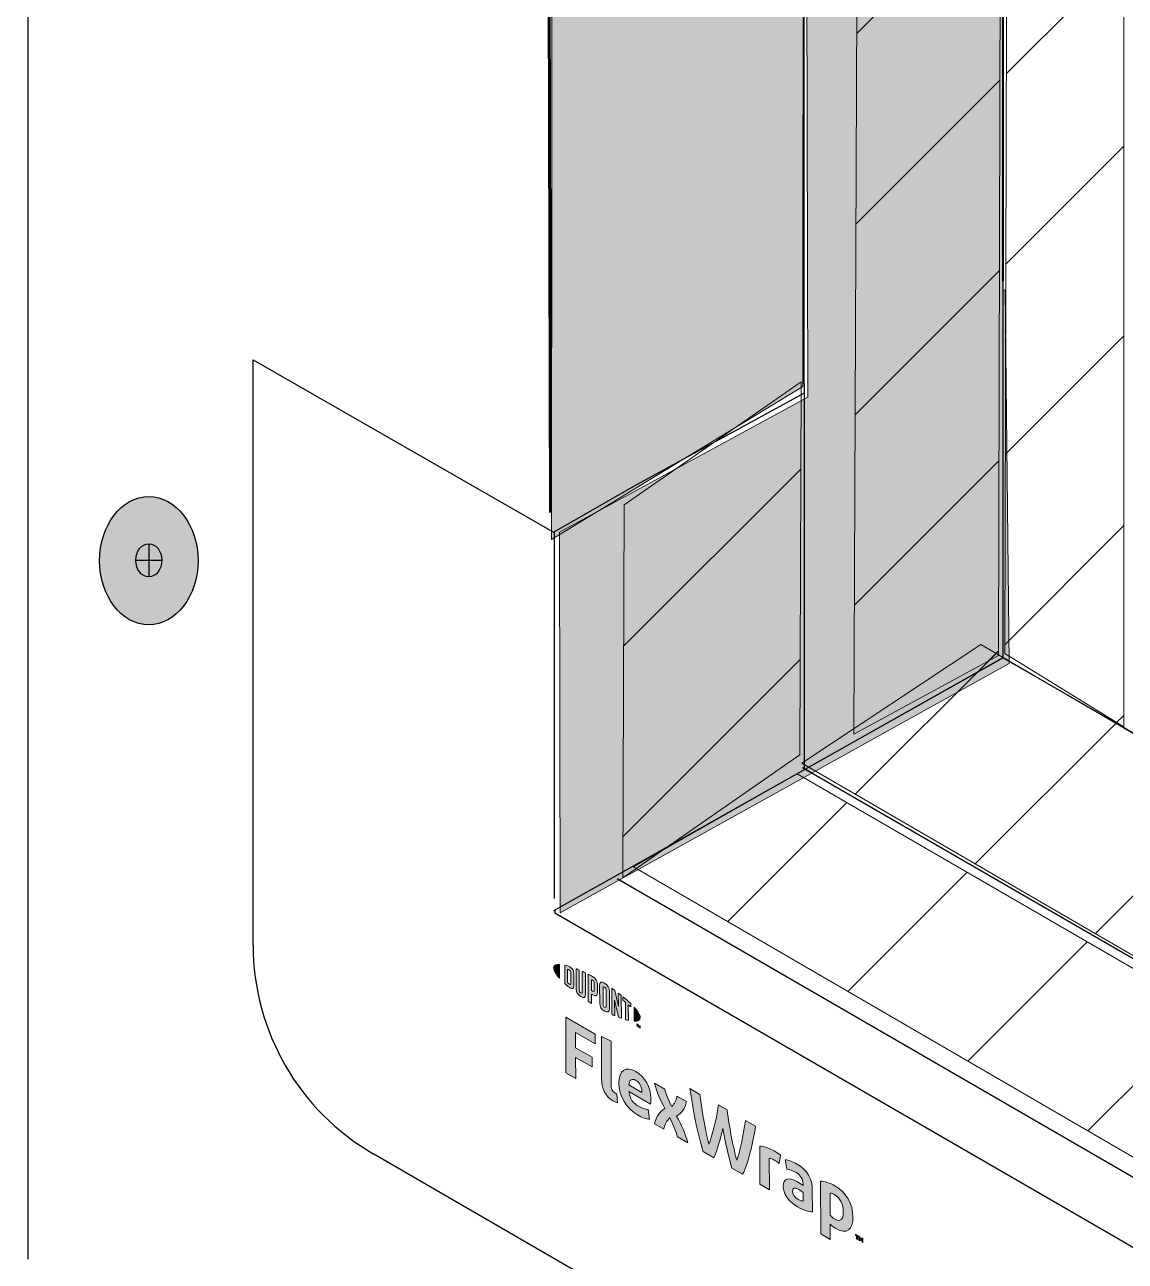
# Model space of a CAD drawing. Extents: x -1392 to 5791, y -3809 to 1722.
# Drawn here: x 344.5 to 426.5, y -2852.8 to -2760.7 of the extents above; entities that cross this region are included whole.
import ezdxf

# ---------------------------------------------------------------- set-up
doc = ezdxf.new("R2010")
doc.units = 0
doc.header["$MEASUREMENT"] = 0
for name, color, linetype, lineweight in [('G-ANNO-TTLB', 7, 'Continuous', 0), ('Layer 12', 7, 'Continuous', 0), ('TYVEK', 7, 'Continuous', 0), ('WALL SCRATCH', 7, 'Continuous', 0)]:
    doc.layers.add(name, color=color, linetype=linetype, lineweight=lineweight)
pattern_1 = [(45, (0, 0), (-7.071067, 7.07107), [])]

# ---------------------------------------------------------------- blocks, each defined once
blk = doc.blocks.new('Block_191')
at = {"layer": 'WALL SCRATCH', "true_color": 0x003b71, "transparency": 33554687}
h = blk.add_hatch(color=156, dxfattribs=at)
h.dxf.hatch_style = 2
edge = h.paths.add_edge_path()
edge.add_ellipse((353.756, -2800.607), major_axis=(0, 4.781), ratio=0.766948, start_angle=0, end_angle=360)
at = {"layer": 'WALL SCRATCH', "color": 18, "lineweight": 25, "true_color": 0x080808}
for p, q in [((353.756, -2799.344), (353.756, -2801.811)), ((352.783, -2800.578), (354.729, -2800.578))]:
    blk.add_line(p, q, dxfattribs=at)
at = {"layer": 'WALL SCRATCH', "color": 8, "lineweight": 25, "true_color": 0x808080}
blk.add_lwpolyline([(353.244, -2805.719)], dxfattribs=at)
at = {"layer": 'WALL SCRATCH', "color": 18, "lineweight": 25, "true_color": 0x000000}
blk.add_ellipse((353.756, -2800.607), major_axis=(0, 4.781), ratio=0.766948, dxfattribs=at)
at = {"layer": 'WALL SCRATCH', "color": 18, "lineweight": 25, "true_color": 0x080808}
blk.add_ellipse((353.756, -2800.578), major_axis=(0, 1.234), ratio=0.788846, dxfattribs=at)
blk = doc.blocks.new('Block_188')
at = {"layer": 'WALL SCRATCH'}
blk.add_blockref('Block_191', (0, 0), dxfattribs=at)
blk = doc.blocks.new('Block_187')
at = {"layer": 'WALL SCRATCH'}
blk.add_blockref('Block_188', (0, 0), dxfattribs=at)
blk = doc.blocks.new('Block_395')
at = {"layer": 'TYVEK', "true_color": 0x003b71, "transparency": 33554687}
h = blk.add_hatch(color=156, dxfattribs=at)
h.dxf.hatch_style = 2
edge = h.paths.add_edge_path()
edge.add_spline(control_points=[(384.836, -2838.776), (384.836, -2838.776), (384.826, -2834.635), (384.826, -2834.635), (384.826, -2834.635), (387.011, -2835.89), (387.011, -2835.89), (387.011, -2835.89), (387.013, -2836.611), (387.013, -2836.611), (387.013, -2836.611), (385.561, -2835.778), (385.561, -2835.778), (385.561, -2835.778), (385.564, -2836.902), (385.564, -2836.902), (385.564, -2836.902), (386.785, -2837.603), (386.785, -2837.603), (386.785, -2837.603), (386.786, -2838.325), (386.786, -2838.325), (386.786, -2838.325), (385.565, -2837.624), (385.565, -2837.624), (385.565, -2837.624), (385.569, -2839.197), (385.569, -2839.197), (385.569, -2839.197), (384.836, -2838.776), (384.836, -2838.776)], knot_values=[0, 0, 0, 0, 1, 1, 1, 2, 2, 2, 3, 3, 3, 4, 4, 4, 5, 5, 5, 6, 6, 6, 7, 7, 7, 8, 8, 8, 9, 9, 9, 10, 10, 10, 10], degree=3, periodic=0)
h = blk.add_hatch(color=156, dxfattribs=at)
h.dxf.hatch_style = 2
edge = h.paths.add_edge_path()
edge.add_spline(control_points=[(388.209, -2839.62), (388.209, -2839.939), (388.282, -2840.152), (388.487, -2840.27), (388.538, -2840.299), (388.589, -2840.323), (388.636, -2840.337), (388.636, -2840.337), (388.688, -2841.011), (388.688, -2841.011), (388.591, -2840.979), (388.432, -2840.912), (388.329, -2840.853), (387.739, -2840.514), (387.502, -2839.935), (387.501, -2839.225), (387.501, -2839.225), (387.493, -2836.066), (387.493, -2836.066), (387.493, -2836.066), (388.201, -2836.425), (388.201, -2836.425), (388.201, -2836.425), (388.209, -2839.62), (388.209, -2839.62)], knot_values=[0, 0, 0, 0, 1, 1, 1, 2, 2, 2, 3, 3, 3, 4, 4, 4, 5, 5, 5, 6, 6, 6, 7, 7, 7, 8, 8, 8, 8], degree=3, periodic=0)
h = blk.add_hatch(color=156, dxfattribs=at)
h.dxf.hatch_style = 2
edge = h.paths.add_edge_path()
edge.add_spline(control_points=[(389.52, -2839.67), (389.52, -2839.67), (390.495, -2840.229), (390.495, -2840.229), (390.495, -2840.229), (390.495, -2840.158), (390.495, -2840.158), (390.494, -2839.827), (390.339, -2839.496), (390.057, -2839.334), (389.76, -2839.163), (389.565, -2839.294), (389.52, -2839.67)], knot_values=[0, 0, 0, 0, 1, 1, 1, 2, 2, 2, 3, 3, 3, 4, 4, 4, 4], degree=3, periodic=0)
edge = h.paths.add_edge_path()
edge.add_spline(control_points=[(391.079, -2842.23), (390.853, -2842.219), (390.52, -2842.11), (390.181, -2841.916), (389.355, -2841.442), (388.79, -2840.514), (388.787, -2839.532), (388.785, -2838.592), (389.302, -2838.25), (390.056, -2838.683), (390.728, -2839.069), (391.17, -2839.873), (391.172, -2840.665), (391.173, -2840.843), (391.163, -2840.991), (391.153, -2841.103), (391.153, -2841.103), (389.532, -2840.172), (389.532, -2840.172), (389.6, -2840.684), (389.841, -2841.035), (390.252, -2841.271), (390.503, -2841.415), (390.744, -2841.489), (390.964, -2841.509), (390.964, -2841.509), (391.079, -2842.23), (391.079, -2842.23)], knot_values=[0, 0, 0, 0, 1, 1, 1, 2, 2, 2, 3, 3, 3, 4, 4, 4, 5, 5, 5, 6, 6, 6, 7, 7, 7, 8, 8, 8, 9, 9, 9, 9], degree=3, periodic=0)
h = blk.add_hatch(color=156, dxfattribs=at)
h.dxf.hatch_style = 2
edge = h.paths.add_edge_path()
edge.add_spline(control_points=[(392.219, -2841.432), (391.874, -2840.797), (391.601, -2840.232), (391.441, -2839.549), (391.441, -2839.549), (392.205, -2839.988), (392.205, -2839.988), (392.273, -2840.293), (392.499, -2840.825), (392.726, -2841.291), (392.915, -2841.075), (393.078, -2840.82), (393.113, -2840.51), (393.113, -2840.51), (393.832, -2840.922), (393.832, -2840.922), (393.7, -2841.461), (393.475, -2841.763), (393.091, -2841.997), (393.462, -2842.689), (393.714, -2843.247), (393.926, -2843.995), (393.926, -2843.995), (393.162, -2843.556), (393.162, -2843.556), (393.053, -2843.163), (392.796, -2842.572), (392.579, -2842.123), (392.385, -2842.336), (392.201, -2842.585), (392.131, -2842.964), (392.131, -2842.964), (391.443, -2842.569), (391.443, -2842.569), (391.57, -2842.028), (391.81, -2841.693), (392.219, -2841.432)], knot_values=[0, 0, 0, 0, 1, 1, 1, 2, 2, 2, 3, 3, 3, 4, 4, 4, 5, 5, 5, 6, 6, 6, 7, 7, 7, 8, 8, 8, 9, 9, 9, 10, 10, 10, 11, 11, 11, 12, 12, 12, 12], degree=3, periodic=0)
h = blk.add_hatch(color=156, dxfattribs=at)
h.dxf.hatch_style = 2
edge = h.paths.add_edge_path()
edge.add_spline(control_points=[(398.22, -2842.325), (398.22, -2842.325), (398.969, -2842.755), (398.969, -2842.755), (398.778, -2844.022), (398.443, -2845.454), (398.01, -2846.339), (398.01, -2846.339), (397.204, -2845.877), (397.204, -2845.877), (396.951, -2844.993), (396.723, -2843.994), (396.531, -2842.915), (396.339, -2843.773), (396.12, -2844.516), (395.866, -2845.108), (395.866, -2845.108), (395.06, -2844.646), (395.06, -2844.646), (394.647, -2843.274), (394.279, -2841.439), (394.085, -2839.951), (394.085, -2839.951), (394.829, -2840.378), (394.829, -2840.378), (394.991, -2841.718), (395.282, -2843.285), (395.494, -2844.098), (395.713, -2843.532), (396.053, -2842.369), (396.199, -2841.165), (396.199, -2841.165), (396.856, -2841.542), (396.856, -2841.542), (397.013, -2842.92), (397.35, -2844.472), (397.577, -2845.293), (397.781, -2844.719), (398.07, -2843.485), (398.22, -2842.325)], knot_values=[0, 0, 0, 0, 1, 1, 1, 2, 2, 2, 3, 3, 3, 4, 4, 4, 5, 5, 5, 6, 6, 6, 7, 7, 7, 8, 8, 8, 9, 9, 9, 10, 10, 10, 11, 11, 11, 12, 12, 12, 13, 13, 13, 13], degree=3, periodic=0)
h = blk.add_hatch(color=156, dxfattribs=at)
h.dxf.hatch_style = 2
edge = h.paths.add_edge_path()
edge.add_spline(control_points=[(400.362, -2844.6), (400.547, -2844.706), (400.721, -2844.83), (400.824, -2844.919), (400.824, -2844.919), (400.723, -2845.528), (400.723, -2845.528), (400.636, -2845.443), (400.528, -2845.369), (400.42, -2845.307), (400.231, -2845.198), (400.102, -2845.166), (399.995, -2845.163), (399.995, -2845.163), (400, -2847.482), (400, -2847.482), (400, -2847.482), (399.292, -2847.076), (399.292, -2847.076), (399.292, -2847.076), (399.286, -2844.242), (399.286, -2844.242), (399.562, -2844.241), (399.993, -2844.388), (400.362, -2844.6)], knot_values=[0, 0, 0, 0, 1, 1, 1, 2, 2, 2, 3, 3, 3, 4, 4, 4, 5, 5, 5, 6, 6, 6, 7, 7, 7, 8, 8, 8, 8], degree=3, periodic=0)
h = blk.add_hatch(color=156, dxfattribs=at)
h.dxf.hatch_style = 2
edge = h.paths.add_edge_path()
edge.add_spline(control_points=[(402.518, -2848.331), (402.518, -2848.331), (402.516, -2847.698), (402.516, -2847.698), (402.398, -2847.6), (402.275, -2847.512), (402.152, -2847.441), (401.916, -2847.306), (401.732, -2847.306), (401.732, -2847.584), (401.733, -2847.833), (401.887, -2848.051), (402.159, -2848.207), (402.313, -2848.296), (402.441, -2848.334), (402.518, -2848.331)], knot_values=[0, 0, 0, 0, 1, 1, 1, 2, 2, 2, 3, 3, 3, 4, 4, 4, 5, 5, 5, 5], degree=3, periodic=0)
edge = h.paths.add_edge_path()
edge.add_spline(control_points=[(402.089, -2848.752), (401.386, -2848.348), (401.031, -2847.749), (401.03, -2847.216), (401.028, -2846.631), (401.443, -2846.526), (402.058, -2846.874), (402.202, -2846.956), (402.387, -2847.086), (402.515, -2847.183), (402.515, -2847.183), (402.515, -2847.041), (402.515, -2847.041), (402.514, -2846.68), (402.334, -2846.406), (401.99, -2846.208), (401.764, -2846.079), (401.523, -2845.982), (401.313, -2845.962), (401.313, -2845.962), (401.184, -2845.249), (401.184, -2845.249), (401.404, -2845.269), (401.758, -2845.401), (402.071, -2845.581), (402.825, -2846.014), (403.2, -2846.69), (403.202, -2847.489), (403.202, -2847.489), (403.206, -2849.134), (403.206, -2849.134), (402.996, -2849.137), (402.602, -2849.046), (402.089, -2848.752)], knot_values=[0, 0, 0, 0, 1, 1, 1, 2, 2, 2, 3, 3, 3, 4, 4, 4, 5, 5, 5, 6, 6, 6, 7, 7, 7, 8, 8, 8, 9, 9, 9, 10, 10, 10, 11, 11, 11, 11], degree=3, periodic=0)
h = blk.add_hatch(color=156, dxfattribs=at)
h.dxf.hatch_style = 2
edge = h.paths.add_edge_path()
edge.add_spline(control_points=[(404.852, -2849.665), (405.304, -2849.924), (405.513, -2849.725), (405.512, -2849.116), (405.51, -2848.584), (405.315, -2848.117), (404.848, -2847.849), (404.719, -2847.775), (404.627, -2847.752), (404.52, -2847.737), (404.52, -2847.737), (404.524, -2849.394), (404.524, -2849.394), (404.621, -2849.497), (404.703, -2849.579), (404.852, -2849.665)], knot_values=[0, 0, 0, 0, 1, 1, 1, 2, 2, 2, 3, 3, 3, 4, 4, 4, 5, 5, 5, 5], degree=3, periodic=0)
edge = h.paths.add_edge_path()
edge.add_spline(control_points=[(404.956, -2850.386), (404.777, -2850.283), (404.654, -2850.189), (404.525, -2850.062), (404.525, -2850.062), (404.528, -2851.186), (404.528, -2851.186), (404.528, -2851.186), (403.825, -2850.783), (403.825, -2850.783), (403.825, -2850.783), (403.816, -2846.837), (403.816, -2846.837), (404.108, -2846.851), (404.518, -2846.986), (404.882, -2847.195), (405.723, -2847.678), (406.228, -2848.558), (406.23, -2849.505), (406.232, -2850.475), (405.757, -2850.846), (404.956, -2850.386)], knot_values=[0, 0, 0, 0, 1, 1, 1, 2, 2, 2, 3, 3, 3, 4, 4, 4, 5, 5, 5, 6, 6, 6, 7, 7, 7, 7], degree=3, periodic=0)
h = blk.add_hatch(color=156, dxfattribs=at)
h.dxf.hatch_style = 2
edge = h.paths.add_edge_path()
edge.add_spline(control_points=[(406.738, -2850.991), (406.764, -2851.079), (406.789, -2851.145), (406.82, -2851.216), (406.85, -2851.18), (406.872, -2851.14), (406.897, -2851.083), (406.897, -2851.083), (406.971, -2851.125), (406.971, -2851.125), (406.971, -2851.125), (406.971, -2851.431), (406.971, -2851.431), (406.971, -2851.431), (406.907, -2851.394), (406.907, -2851.394), (406.907, -2851.394), (406.907, -2851.253), (406.907, -2851.253), (406.907, -2851.253), (406.91, -2851.207), (406.91, -2851.207), (406.889, -2851.241), (406.865, -2851.275), (406.843, -2851.302), (406.843, -2851.302), (406.794, -2851.273), (406.794, -2851.273), (406.772, -2851.221), (406.747, -2851.158), (406.725, -2851.099), (406.725, -2851.099), (406.729, -2851.151), (406.729, -2851.151), (406.729, -2851.151), (406.729, -2851.292), (406.729, -2851.292), (406.729, -2851.292), (406.665, -2851.255), (406.665, -2851.255), (406.665, -2851.255), (406.664, -2850.949), (406.664, -2850.949), (406.664, -2850.949), (406.738, -2850.991), (406.738, -2850.991)], knot_values=[0, 0, 0, 0, 1, 1, 1, 2, 2, 2, 3, 3, 3, 4, 4, 4, 5, 5, 5, 6, 6, 6, 7, 7, 7, 8, 8, 8, 9, 9, 9, 10, 10, 10, 11, 11, 11, 12, 12, 12, 13, 13, 13, 14, 14, 14, 15, 15, 15, 15], degree=3, periodic=0)
edge = h.paths.add_edge_path()
edge.add_spline(control_points=[(406.492, -2850.918), (406.492, -2850.918), (406.42, -2850.877), (406.42, -2850.877), (406.42, -2850.877), (406.42, -2850.809), (406.42, -2850.809), (406.42, -2850.809), (406.635, -2850.932), (406.635, -2850.932), (406.635, -2850.932), (406.635, -2851), (406.635, -2851), (406.635, -2851), (406.563, -2850.959), (406.563, -2850.959), (406.563, -2850.959), (406.564, -2851.197), (406.564, -2851.197), (406.564, -2851.197), (406.493, -2851.156), (406.493, -2851.156), (406.493, -2851.156), (406.492, -2850.918), (406.492, -2850.918)], knot_values=[0, 0, 0, 0, 1, 1, 1, 2, 2, 2, 3, 3, 3, 4, 4, 4, 5, 5, 5, 6, 6, 6, 7, 7, 7, 8, 8, 8, 8], degree=3, periodic=0)
at = {"layer": 'TYVEK'}
for points, knots in [([(384.836, -2838.776), (384.836, -2838.776), (384.826, -2834.635), (384.826, -2834.635), (384.826, -2834.635), (387.011, -2835.89), (387.011, -2835.89), (387.011, -2835.89), (387.013, -2836.611), (387.013, -2836.611), (387.013, -2836.611), (385.561, -2835.778), (385.561, -2835.778), (385.561, -2835.778), (385.564, -2836.902), (385.564, -2836.902), (385.564, -2836.902), (386.785, -2837.603), (386.785, -2837.603), (386.785, -2837.603), (386.786, -2838.325), (386.786, -2838.325), (386.786, -2838.325), (385.565, -2837.624), (385.565, -2837.624), (385.565, -2837.624), (385.569, -2839.197), (385.569, -2839.197), (385.569, -2839.197), (384.836, -2838.776), (384.836, -2838.776)], [0, 0, 0, 0, 1, 1, 1, 2, 2, 2, 3, 3, 3, 4, 4, 4, 5, 5, 5, 6, 6, 6, 7, 7, 7, 8, 8, 8, 9, 9, 9, 10, 10, 10, 10]), ([(388.209, -2839.62), (388.209, -2839.939), (388.282, -2840.152), (388.487, -2840.27), (388.538, -2840.299), (388.589, -2840.323), (388.636, -2840.337), (388.636, -2840.337), (388.688, -2841.011), (388.688, -2841.011), (388.591, -2840.979), (388.432, -2840.912), (388.329, -2840.853), (387.739, -2840.514), (387.502, -2839.935), (387.501, -2839.225), (387.501, -2839.225), (387.493, -2836.066), (387.493, -2836.066), (387.493, -2836.066), (388.201, -2836.425), (388.201, -2836.425), (388.201, -2836.425), (388.209, -2839.62), (388.209, -2839.62)], [0, 0, 0, 0, 1, 1, 1, 2, 2, 2, 3, 3, 3, 4, 4, 4, 5, 5, 5, 6, 6, 6, 7, 7, 7, 8, 8, 8, 8]), ([(391.079, -2842.23), (390.853, -2842.219), (390.52, -2842.11), (390.181, -2841.916), (389.355, -2841.442), (388.79, -2840.514), (388.787, -2839.532), (388.785, -2838.592), (389.302, -2838.25), (390.056, -2838.683), (390.728, -2839.069), (391.17, -2839.873), (391.172, -2840.665), (391.173, -2840.843), (391.163, -2840.991), (391.153, -2841.103), (391.153, -2841.103), (389.532, -2840.172), (389.532, -2840.172), (389.6, -2840.684), (389.841, -2841.035), (390.252, -2841.271), (390.503, -2841.415), (390.744, -2841.489), (390.964, -2841.509), (390.964, -2841.509), (391.079, -2842.23), (391.079, -2842.23)], [0, 0, 0, 0, 1, 1, 1, 2, 2, 2, 3, 3, 3, 4, 4, 4, 5, 5, 5, 6, 6, 6, 7, 7, 7, 8, 8, 8, 9, 9, 9, 9]), ([(389.52, -2839.67), (389.52, -2839.67), (390.495, -2840.229), (390.495, -2840.229), (390.495, -2840.229), (390.495, -2840.158), (390.495, -2840.158), (390.494, -2839.827), (390.339, -2839.496), (390.057, -2839.334), (389.76, -2839.163), (389.565, -2839.294), (389.52, -2839.67)], [0, 0, 0, 0, 1, 1, 1, 2, 2, 2, 3, 3, 3, 4, 4, 4, 4]), ([(392.219, -2841.432), (391.874, -2840.797), (391.601, -2840.232), (391.441, -2839.549), (391.441, -2839.549), (392.205, -2839.988), (392.205, -2839.988), (392.273, -2840.293), (392.499, -2840.825), (392.726, -2841.291), (392.915, -2841.075), (393.078, -2840.82), (393.113, -2840.51), (393.113, -2840.51), (393.832, -2840.922), (393.832, -2840.922), (393.7, -2841.461), (393.475, -2841.763), (393.091, -2841.997), (393.462, -2842.689), (393.714, -2843.247), (393.926, -2843.995), (393.926, -2843.995), (393.162, -2843.556), (393.162, -2843.556), (393.053, -2843.163), (392.796, -2842.572), (392.579, -2842.123), (392.385, -2842.336), (392.201, -2842.585), (392.131, -2842.964), (392.131, -2842.964), (391.443, -2842.569), (391.443, -2842.569), (391.57, -2842.028), (391.81, -2841.693), (392.219, -2841.432)], [0, 0, 0, 0, 1, 1, 1, 2, 2, 2, 3, 3, 3, 4, 4, 4, 5, 5, 5, 6, 6, 6, 7, 7, 7, 8, 8, 8, 9, 9, 9, 10, 10, 10, 11, 11, 11, 12, 12, 12, 12]), ([(398.22, -2842.325), (398.22, -2842.325), (398.969, -2842.755), (398.969, -2842.755), (398.778, -2844.022), (398.443, -2845.454), (398.01, -2846.339), (398.01, -2846.339), (397.204, -2845.877), (397.204, -2845.877), (396.951, -2844.993), (396.723, -2843.994), (396.531, -2842.915), (396.339, -2843.773), (396.12, -2844.516), (395.866, -2845.108), (395.866, -2845.108), (395.06, -2844.646), (395.06, -2844.646), (394.647, -2843.274), (394.279, -2841.439), (394.085, -2839.951), (394.085, -2839.951), (394.829, -2840.378), (394.829, -2840.378), (394.991, -2841.718), (395.282, -2843.285), (395.494, -2844.098), (395.713, -2843.532), (396.053, -2842.369), (396.199, -2841.165), (396.199, -2841.165), (396.856, -2841.542), (396.856, -2841.542), (397.013, -2842.92), (397.35, -2844.472), (397.577, -2845.293), (397.781, -2844.719), (398.07, -2843.485), (398.22, -2842.325)], [0, 0, 0, 0, 1, 1, 1, 2, 2, 2, 3, 3, 3, 4, 4, 4, 5, 5, 5, 6, 6, 6, 7, 7, 7, 8, 8, 8, 9, 9, 9, 10, 10, 10, 11, 11, 11, 12, 12, 12, 13, 13, 13, 13]), ([(400.362, -2844.6), (400.547, -2844.706), (400.721, -2844.83), (400.824, -2844.919), (400.824, -2844.919), (400.723, -2845.528), (400.723, -2845.528), (400.636, -2845.443), (400.528, -2845.369), (400.42, -2845.307), (400.231, -2845.198), (400.102, -2845.166), (399.995, -2845.163), (399.995, -2845.163), (400, -2847.482), (400, -2847.482), (400, -2847.482), (399.292, -2847.076), (399.292, -2847.076), (399.292, -2847.076), (399.286, -2844.242), (399.286, -2844.242), (399.562, -2844.241), (399.993, -2844.388), (400.362, -2844.6)], [0, 0, 0, 0, 1, 1, 1, 2, 2, 2, 3, 3, 3, 4, 4, 4, 5, 5, 5, 6, 6, 6, 7, 7, 7, 8, 8, 8, 8]), ([(402.089, -2848.752), (401.386, -2848.348), (401.031, -2847.749), (401.03, -2847.216), (401.028, -2846.631), (401.443, -2846.526), (402.058, -2846.874), (402.202, -2846.956), (402.387, -2847.086), (402.515, -2847.183), (402.515, -2847.183), (402.515, -2847.041), (402.515, -2847.041), (402.514, -2846.68), (402.334, -2846.406), (401.99, -2846.208), (401.764, -2846.079), (401.523, -2845.982), (401.313, -2845.962), (401.313, -2845.962), (401.184, -2845.249), (401.184, -2845.249), (401.404, -2845.269), (401.758, -2845.401), (402.071, -2845.581), (402.825, -2846.014), (403.2, -2846.69), (403.202, -2847.489), (403.202, -2847.489), (403.206, -2849.134), (403.206, -2849.134), (402.996, -2849.137), (402.602, -2849.046), (402.089, -2848.752)], [0, 0, 0, 0, 1, 1, 1, 2, 2, 2, 3, 3, 3, 4, 4, 4, 5, 5, 5, 6, 6, 6, 7, 7, 7, 8, 8, 8, 9, 9, 9, 10, 10, 10, 11, 11, 11, 11]), ([(402.518, -2848.331), (402.518, -2848.331), (402.516, -2847.698), (402.516, -2847.698), (402.398, -2847.6), (402.275, -2847.512), (402.152, -2847.441), (401.916, -2847.306), (401.732, -2847.306), (401.732, -2847.584), (401.733, -2847.833), (401.887, -2848.051), (402.159, -2848.207), (402.313, -2848.296), (402.441, -2848.334), (402.518, -2848.331)], [0, 0, 0, 0, 1, 1, 1, 2, 2, 2, 3, 3, 3, 4, 4, 4, 5, 5, 5, 5]), ([(404.956, -2850.386), (404.777, -2850.283), (404.654, -2850.189), (404.525, -2850.062), (404.525, -2850.062), (404.528, -2851.186), (404.528, -2851.186), (404.528, -2851.186), (403.825, -2850.783), (403.825, -2850.783), (403.825, -2850.783), (403.816, -2846.837), (403.816, -2846.837), (404.108, -2846.851), (404.518, -2846.986), (404.882, -2847.195), (405.723, -2847.678), (406.228, -2848.558), (406.23, -2849.505), (406.232, -2850.475), (405.757, -2850.846), (404.956, -2850.386)], [0, 0, 0, 0, 1, 1, 1, 2, 2, 2, 3, 3, 3, 4, 4, 4, 5, 5, 5, 6, 6, 6, 7, 7, 7, 7]), ([(404.852, -2849.665), (405.304, -2849.924), (405.513, -2849.725), (405.512, -2849.116), (405.51, -2848.584), (405.315, -2848.117), (404.848, -2847.849), (404.719, -2847.775), (404.627, -2847.752), (404.52, -2847.737), (404.52, -2847.737), (404.524, -2849.394), (404.524, -2849.394), (404.621, -2849.497), (404.703, -2849.579), (404.852, -2849.665)], [0, 0, 0, 0, 1, 1, 1, 2, 2, 2, 3, 3, 3, 4, 4, 4, 5, 5, 5, 5]), ([(406.492, -2850.918), (406.492, -2850.918), (406.42, -2850.877), (406.42, -2850.877), (406.42, -2850.877), (406.42, -2850.809), (406.42, -2850.809), (406.42, -2850.809), (406.635, -2850.932), (406.635, -2850.932), (406.635, -2850.932), (406.635, -2851), (406.635, -2851), (406.635, -2851), (406.563, -2850.959), (406.563, -2850.959), (406.563, -2850.959), (406.564, -2851.197), (406.564, -2851.197), (406.564, -2851.197), (406.493, -2851.156), (406.493, -2851.156), (406.493, -2851.156), (406.492, -2850.918), (406.492, -2850.918)], [0, 0, 0, 0, 1, 1, 1, 2, 2, 2, 3, 3, 3, 4, 4, 4, 5, 5, 5, 6, 6, 6, 7, 7, 7, 8, 8, 8, 8]), ([(406.738, -2850.991), (406.764, -2851.079), (406.789, -2851.145), (406.82, -2851.216), (406.85, -2851.18), (406.872, -2851.14), (406.897, -2851.083), (406.897, -2851.083), (406.971, -2851.125), (406.971, -2851.125), (406.971, -2851.125), (406.971, -2851.431), (406.971, -2851.431), (406.971, -2851.431), (406.907, -2851.394), (406.907, -2851.394), (406.907, -2851.394), (406.907, -2851.253), (406.907, -2851.253), (406.907, -2851.253), (406.91, -2851.207), (406.91, -2851.207), (406.889, -2851.241), (406.865, -2851.275), (406.843, -2851.302), (406.843, -2851.302), (406.794, -2851.273), (406.794, -2851.273), (406.772, -2851.221), (406.747, -2851.158), (406.725, -2851.099), (406.725, -2851.099), (406.729, -2851.151), (406.729, -2851.151), (406.729, -2851.151), (406.729, -2851.292), (406.729, -2851.292), (406.729, -2851.292), (406.665, -2851.255), (406.665, -2851.255), (406.665, -2851.255), (406.664, -2850.949), (406.664, -2850.949), (406.664, -2850.949), (406.738, -2850.991), (406.738, -2850.991)], [0, 0, 0, 0, 1, 1, 1, 2, 2, 2, 3, 3, 3, 4, 4, 4, 5, 5, 5, 6, 6, 6, 7, 7, 7, 8, 8, 8, 9, 9, 9, 10, 10, 10, 11, 11, 11, 12, 12, 12, 13, 13, 13, 14, 14, 14, 15, 15, 15, 15])]:
    blk.add_open_spline(points, degree=3, knots=knots, dxfattribs=at)
blk = doc.blocks.new('Block_396')
at = {"layer": 'TYVEK', "true_color": 0x003b71, "transparency": 33554687}
h = blk.add_hatch(color=156, dxfattribs=at)
h.dxf.hatch_style = 2
edge = h.paths.add_edge_path()
edge.add_spline(control_points=[(383.923, -2830.957), (383.924, -2831.147), (384.084, -2831.418), (384.364, -2831.731), (384.364, -2831.731), (384.362, -2830.692), (384.362, -2830.692), (384.083, -2830.683), (383.923, -2830.768), (383.923, -2830.957)], knot_values=[0, 0, 0, 0, 1, 1, 1, 2, 2, 2, 3, 3, 3, 3], degree=3, periodic=0)
h = blk.add_hatch(color=156, dxfattribs=at)
h.dxf.hatch_style = 2
edge = h.paths.add_edge_path()
edge.add_spline(control_points=[(385.204, -2832.117), (385.205, -2832.196), (385.163, -2832.199), (385.114, -2832.171), (385.075, -2832.148), (385.015, -2832.098), (384.966, -2832.055), (384.966, -2832.055), (384.964, -2831.061), (384.964, -2831.061), (385.013, -2831.074), (385.072, -2831.092), (385.111, -2831.114), (385.161, -2831.143), (385.202, -2831.193), (385.202, -2831.273), (385.202, -2831.273), (385.204, -2832.117), (385.204, -2832.117)], knot_values=[0, 0, 0, 0, 1, 1, 1, 2, 2, 2, 3, 3, 3, 4, 4, 4, 5, 5, 5, 6, 6, 6, 6], degree=3, periodic=0)
edge = h.paths.add_edge_path()
edge.add_spline(control_points=[(385.143, -2830.873), (385.065, -2830.828), (384.952, -2830.79), (384.748, -2830.745), (384.748, -2830.745), (384.752, -2832.123), (384.752, -2832.123), (384.931, -2832.289), (385.069, -2832.404), (385.147, -2832.449), (385.327, -2832.552), (385.428, -2832.484), (385.427, -2832.28), (385.427, -2832.28), (385.425, -2831.365), (385.425, -2831.365), (385.425, -2831.161), (385.323, -2830.976), (385.143, -2830.873)], knot_values=[0, 0, 0, 0, 1, 1, 1, 2, 2, 2, 3, 3, 3, 4, 4, 4, 5, 5, 5, 6, 6, 6, 6], degree=3, periodic=0)
h = blk.add_hatch(color=156, dxfattribs=at)
h.dxf.hatch_style = 2
edge = h.paths.add_edge_path()
edge.add_spline(control_points=[(386.055, -2832.766), (386.055, -2832.846), (386.032, -2832.883), (385.945, -2832.821), (385.86, -2832.761), (385.838, -2832.706), (385.837, -2832.612), (385.837, -2832.612), (385.834, -2831.112), (385.834, -2831.112), (385.777, -2831.087), (385.652, -2831.035), (385.598, -2831.013), (385.598, -2831.013), (385.602, -2832.53), (385.602, -2832.53), (385.602, -2832.772), (385.705, -2832.924), (385.946, -2833.095), (386.167, -2833.251), (386.302, -2833.2), (386.301, -2832.931), (386.301, -2832.931), (386.297, -2831.329), (386.297, -2831.329), (386.251, -2831.305), (386.1, -2831.233), (386.051, -2831.211), (386.051, -2831.211), (386.055, -2832.766), (386.055, -2832.766)], knot_values=[0, 0, 0, 0, 1, 1, 1, 2, 2, 2, 3, 3, 3, 4, 4, 4, 5, 5, 5, 6, 6, 6, 7, 7, 7, 8, 8, 8, 9, 9, 9, 10, 10, 10, 10], degree=3, periodic=0)
h = blk.add_hatch(color=156, dxfattribs=at)
h.dxf.hatch_style = 2
edge = h.paths.add_edge_path()
edge.add_spline(control_points=[(386.95, -2832.622), (386.95, -2832.709), (386.924, -2832.738), (386.824, -2832.681), (386.824, -2832.681), (386.738, -2832.631), (386.738, -2832.631), (386.738, -2832.631), (386.736, -2831.835), (386.736, -2831.835), (386.774, -2831.855), (386.795, -2831.866), (386.818, -2831.879), (386.926, -2831.941), (386.948, -2832.001), (386.949, -2832.09), (386.949, -2832.09), (386.95, -2832.622), (386.95, -2832.622)], knot_values=[0, 0, 0, 0, 1, 1, 1, 2, 2, 2, 3, 3, 3, 4, 4, 4, 5, 5, 5, 6, 6, 6, 6], degree=3, periodic=0)
edge = h.paths.add_edge_path()
edge.add_spline(control_points=[(386.831, -2831.606), (386.788, -2831.581), (386.633, -2831.498), (386.489, -2831.425), (386.489, -2831.425), (386.494, -2833.443), (386.494, -2833.443), (386.543, -2833.474), (386.671, -2833.556), (386.74, -2833.597), (386.74, -2833.597), (386.738, -2832.912), (386.738, -2832.912), (386.738, -2832.912), (386.835, -2832.967), (386.835, -2832.967), (387.092, -2833.114), (387.199, -2833.042), (387.198, -2832.786), (387.198, -2832.786), (387.197, -2832.191), (387.197, -2832.191), (387.196, -2831.94), (387.076, -2831.746), (386.831, -2831.606)], knot_values=[0, 0, 0, 0, 1, 1, 1, 2, 2, 2, 3, 3, 3, 4, 4, 4, 5, 5, 5, 6, 6, 6, 7, 7, 7, 8, 8, 8, 8], degree=3, periodic=0)
h = blk.add_hatch(color=156, dxfattribs=at)
h.dxf.hatch_style = 2
edge = h.paths.add_edge_path()
edge.add_spline(control_points=[(387.83, -2833.831), (387.83, -2833.911), (387.807, -2833.939), (387.72, -2833.892), (387.63, -2833.844), (387.606, -2833.785), (387.606, -2833.703), (387.606, -2833.703), (387.603, -2832.444), (387.603, -2832.444), (387.603, -2832.362), (387.627, -2832.33), (387.716, -2832.384), (387.804, -2832.437), (387.827, -2832.493), (387.827, -2832.573), (387.827, -2832.573), (387.83, -2833.831), (387.83, -2833.831)], knot_values=[0, 0, 0, 0, 1, 1, 1, 2, 2, 2, 3, 3, 3, 4, 4, 4, 5, 5, 5, 6, 6, 6, 6], degree=3, periodic=0)
edge = h.paths.add_edge_path()
edge.add_spline(control_points=[(387.716, -2832.102), (387.488, -2831.959), (387.352, -2831.997), (387.353, -2832.263), (387.353, -2832.263), (387.356, -2833.583), (387.356, -2833.583), (387.357, -2833.863), (387.48, -2834.049), (387.721, -2834.175), (387.956, -2834.299), (388.079, -2834.266), (388.078, -2833.968), (388.078, -2833.968), (388.075, -2832.708), (388.075, -2832.708), (388.075, -2832.423), (387.963, -2832.258), (387.716, -2832.102)], knot_values=[0, 0, 0, 0, 1, 1, 1, 2, 2, 2, 3, 3, 3, 4, 4, 4, 5, 5, 5, 6, 6, 6, 6], degree=3, periodic=0)
h = blk.add_hatch(color=156, dxfattribs=at)
h.dxf.hatch_style = 2
edge = h.paths.add_edge_path()
edge.add_spline(control_points=[(388.76, -2833.824), (388.76, -2833.824), (388.484, -2832.641), (388.484, -2832.641), (388.41, -2832.587), (388.32, -2832.524), (388.251, -2832.477), (388.251, -2832.477), (388.256, -2834.414), (388.256, -2834.414), (388.305, -2834.437), (388.428, -2834.492), (388.492, -2834.519), (388.492, -2834.519), (388.47, -2833.367), (388.47, -2833.367), (388.47, -2833.367), (388.761, -2834.629), (388.761, -2834.629), (388.823, -2834.653), (388.913, -2834.687), (388.971, -2834.707), (388.971, -2834.707), (388.967, -2833.006), (388.967, -2833.006), (388.906, -2832.956), (388.794, -2832.87), (388.74, -2832.83), (388.74, -2832.83), (388.76, -2833.824), (388.76, -2833.824)], knot_values=[0, 0, 0, 0, 1, 1, 1, 2, 2, 2, 3, 3, 3, 4, 4, 4, 5, 5, 5, 6, 6, 6, 7, 7, 7, 8, 8, 8, 9, 9, 9, 10, 10, 10, 10], degree=3, periodic=0)
h = blk.add_hatch(color=156, dxfattribs=at)
h.dxf.hatch_style = 2
edge = h.paths.add_edge_path()
edge.add_spline(control_points=[(389.09, -2833.373), (389.15, -2833.421), (389.21, -2833.469), (389.269, -2833.517), (389.269, -2833.517), (389.272, -2834.805), (389.272, -2834.805), (389.326, -2834.822), (389.426, -2834.849), (389.492, -2834.864), (389.492, -2834.864), (389.489, -2833.705), (389.489, -2833.705), (389.553, -2833.76), (389.614, -2833.814), (389.669, -2833.864), (389.669, -2833.864), (389.668, -2833.616), (389.668, -2833.616), (389.494, -2833.446), (389.307, -2833.282), (389.089, -2833.104), (389.089, -2833.104), (389.09, -2833.373), (389.09, -2833.373)], knot_values=[0, 0, 0, 0, 1, 1, 1, 2, 2, 2, 3, 3, 3, 4, 4, 4, 5, 5, 5, 6, 6, 6, 7, 7, 7, 8, 8, 8, 8], degree=3, periodic=0)
h = blk.add_hatch(color=156, dxfattribs=at)
h.dxf.hatch_style = 2
edge = h.paths.add_edge_path()
edge.add_spline(control_points=[(390.374, -2834.66), (390.375, -2834.851), (390.215, -2834.937), (389.935, -2834.93), (389.935, -2834.93), (389.933, -2833.889), (389.933, -2833.889), (390.213, -2834.202), (390.374, -2834.472), (390.374, -2834.66)], knot_values=[0, 0, 0, 0, 1, 1, 1, 2, 2, 2, 3, 3, 3, 3], degree=3, periodic=0)
h = blk.add_hatch(color=156, dxfattribs=at)
h.dxf.hatch_style = 2
edge = h.paths.add_edge_path()
edge.add_spline(control_points=[(390.245, -2835.211), (390.245, -2835.211), (390.272, -2835.226), (390.272, -2835.226), (390.272, -2835.226), (390.311, -2835.32), (390.311, -2835.32), (390.311, -2835.32), (390.35, -2835.271), (390.35, -2835.271), (390.35, -2835.271), (390.376, -2835.286), (390.376, -2835.286), (390.376, -2835.286), (390.376, -2835.436), (390.376, -2835.436), (390.376, -2835.436), (390.352, -2835.422), (390.352, -2835.422), (390.352, -2835.422), (390.352, -2835.316), (390.352, -2835.316), (390.352, -2835.316), (390.312, -2835.364), (390.312, -2835.364), (390.312, -2835.364), (390.309, -2835.363), (390.309, -2835.363), (390.309, -2835.363), (390.269, -2835.268), (390.269, -2835.268), (390.269, -2835.268), (390.269, -2835.375), (390.269, -2835.375), (390.269, -2835.375), (390.245, -2835.361), (390.245, -2835.361), (390.245, -2835.361), (390.245, -2835.211), (390.245, -2835.211)], knot_values=[0, 0, 0, 0, 1, 1, 1, 2, 2, 2, 3, 3, 3, 4, 4, 4, 5, 5, 5, 6, 6, 6, 7, 7, 7, 8, 8, 8, 9, 9, 9, 10, 10, 10, 11, 11, 11, 12, 12, 12, 13, 13, 13, 13], degree=3, periodic=0)
edge = h.paths.add_edge_path()
edge.add_spline(control_points=[(390.152, -2835.184), (390.152, -2835.184), (390.112, -2835.161), (390.112, -2835.161), (390.112, -2835.161), (390.112, -2835.135), (390.112, -2835.135), (390.112, -2835.135), (390.217, -2835.195), (390.217, -2835.195), (390.217, -2835.195), (390.217, -2835.221), (390.217, -2835.221), (390.217, -2835.221), (390.177, -2835.198), (390.177, -2835.198), (390.177, -2835.198), (390.177, -2835.322), (390.177, -2835.322), (390.177, -2835.322), (390.153, -2835.308), (390.153, -2835.308), (390.153, -2835.308), (390.152, -2835.184), (390.152, -2835.184)], knot_values=[0, 0, 0, 0, 1, 1, 1, 2, 2, 2, 3, 3, 3, 4, 4, 4, 5, 5, 5, 6, 6, 6, 7, 7, 7, 8, 8, 8, 8], degree=3, periodic=0)
at = {"layer": 'TYVEK'}
for points, knots in [([(383.923, -2830.957), (383.924, -2831.147), (384.084, -2831.418), (384.364, -2831.731), (384.364, -2831.731), (384.362, -2830.692), (384.362, -2830.692), (384.083, -2830.683), (383.923, -2830.768), (383.923, -2830.957)], [0, 0, 0, 0, 1, 1, 1, 2, 2, 2, 3, 3, 3, 3]), ([(385.143, -2830.873), (385.065, -2830.828), (384.952, -2830.79), (384.748, -2830.745), (384.748, -2830.745), (384.752, -2832.123), (384.752, -2832.123), (384.931, -2832.289), (385.069, -2832.404), (385.147, -2832.449), (385.327, -2832.552), (385.428, -2832.484), (385.427, -2832.28), (385.427, -2832.28), (385.425, -2831.365), (385.425, -2831.365), (385.425, -2831.161), (385.323, -2830.976), (385.143, -2830.873)], [0, 0, 0, 0, 1, 1, 1, 2, 2, 2, 3, 3, 3, 4, 4, 4, 5, 5, 5, 6, 6, 6, 6]), ([(385.204, -2832.117), (385.205, -2832.196), (385.163, -2832.199), (385.114, -2832.171), (385.075, -2832.148), (385.015, -2832.098), (384.966, -2832.055), (384.966, -2832.055), (384.964, -2831.061), (384.964, -2831.061), (385.013, -2831.074), (385.072, -2831.092), (385.111, -2831.114), (385.161, -2831.143), (385.202, -2831.193), (385.202, -2831.273), (385.202, -2831.273), (385.204, -2832.117), (385.204, -2832.117)], [0, 0, 0, 0, 1, 1, 1, 2, 2, 2, 3, 3, 3, 4, 4, 4, 5, 5, 5, 6, 6, 6, 6]), ([(386.055, -2832.766), (386.055, -2832.846), (386.032, -2832.883), (385.945, -2832.821), (385.86, -2832.761), (385.838, -2832.706), (385.837, -2832.612), (385.837, -2832.612), (385.834, -2831.112), (385.834, -2831.112), (385.777, -2831.087), (385.652, -2831.035), (385.598, -2831.013), (385.598, -2831.013), (385.602, -2832.53), (385.602, -2832.53), (385.602, -2832.772), (385.705, -2832.924), (385.946, -2833.095), (386.167, -2833.251), (386.302, -2833.2), (386.301, -2832.931), (386.301, -2832.931), (386.297, -2831.329), (386.297, -2831.329), (386.251, -2831.305), (386.1, -2831.233), (386.051, -2831.211), (386.051, -2831.211), (386.055, -2832.766), (386.055, -2832.766)], [0, 0, 0, 0, 1, 1, 1, 2, 2, 2, 3, 3, 3, 4, 4, 4, 5, 5, 5, 6, 6, 6, 7, 7, 7, 8, 8, 8, 9, 9, 9, 10, 10, 10, 10]), ([(386.831, -2831.606), (386.788, -2831.581), (386.633, -2831.498), (386.489, -2831.425), (386.489, -2831.425), (386.494, -2833.443), (386.494, -2833.443), (386.543, -2833.474), (386.671, -2833.556), (386.74, -2833.597), (386.74, -2833.597), (386.738, -2832.912), (386.738, -2832.912), (386.738, -2832.912), (386.835, -2832.967), (386.835, -2832.967), (387.092, -2833.114), (387.199, -2833.042), (387.198, -2832.786), (387.198, -2832.786), (387.197, -2832.191), (387.197, -2832.191), (387.196, -2831.94), (387.076, -2831.746), (386.831, -2831.606)], [0, 0, 0, 0, 1, 1, 1, 2, 2, 2, 3, 3, 3, 4, 4, 4, 5, 5, 5, 6, 6, 6, 7, 7, 7, 8, 8, 8, 8]), ([(386.95, -2832.622), (386.95, -2832.709), (386.924, -2832.738), (386.824, -2832.681), (386.824, -2832.681), (386.738, -2832.631), (386.738, -2832.631), (386.738, -2832.631), (386.736, -2831.835), (386.736, -2831.835), (386.774, -2831.855), (386.795, -2831.866), (386.818, -2831.879), (386.926, -2831.941), (386.948, -2832.001), (386.949, -2832.09), (386.949, -2832.09), (386.95, -2832.622), (386.95, -2832.622)], [0, 0, 0, 0, 1, 1, 1, 2, 2, 2, 3, 3, 3, 4, 4, 4, 5, 5, 5, 6, 6, 6, 6]), ([(387.716, -2832.102), (387.488, -2831.959), (387.352, -2831.997), (387.353, -2832.263), (387.353, -2832.263), (387.356, -2833.583), (387.356, -2833.583), (387.357, -2833.863), (387.48, -2834.049), (387.721, -2834.175), (387.956, -2834.299), (388.079, -2834.266), (388.078, -2833.968), (388.078, -2833.968), (388.075, -2832.708), (388.075, -2832.708), (388.075, -2832.423), (387.963, -2832.258), (387.716, -2832.102)], [0, 0, 0, 0, 1, 1, 1, 2, 2, 2, 3, 3, 3, 4, 4, 4, 5, 5, 5, 6, 6, 6, 6]), ([(387.83, -2833.831), (387.83, -2833.911), (387.807, -2833.939), (387.72, -2833.892), (387.63, -2833.844), (387.606, -2833.785), (387.606, -2833.703), (387.606, -2833.703), (387.603, -2832.444), (387.603, -2832.444), (387.603, -2832.362), (387.627, -2832.33), (387.716, -2832.384), (387.804, -2832.437), (387.827, -2832.493), (387.827, -2832.573), (387.827, -2832.573), (387.83, -2833.831), (387.83, -2833.831)], [0, 0, 0, 0, 1, 1, 1, 2, 2, 2, 3, 3, 3, 4, 4, 4, 5, 5, 5, 6, 6, 6, 6]), ([(388.76, -2833.824), (388.76, -2833.824), (388.484, -2832.641), (388.484, -2832.641), (388.41, -2832.587), (388.32, -2832.524), (388.251, -2832.477), (388.251, -2832.477), (388.256, -2834.414), (388.256, -2834.414), (388.305, -2834.437), (388.428, -2834.492), (388.492, -2834.519), (388.492, -2834.519), (388.47, -2833.367), (388.47, -2833.367), (388.47, -2833.367), (388.761, -2834.629), (388.761, -2834.629), (388.823, -2834.653), (388.913, -2834.687), (388.971, -2834.707), (388.971, -2834.707), (388.967, -2833.006), (388.967, -2833.006), (388.906, -2832.956), (388.794, -2832.87), (388.74, -2832.83), (388.74, -2832.83), (388.76, -2833.824), (388.76, -2833.824)], [0, 0, 0, 0, 1, 1, 1, 2, 2, 2, 3, 3, 3, 4, 4, 4, 5, 5, 5, 6, 6, 6, 7, 7, 7, 8, 8, 8, 9, 9, 9, 10, 10, 10, 10]), ([(389.09, -2833.373), (389.15, -2833.421), (389.21, -2833.469), (389.269, -2833.517), (389.269, -2833.517), (389.272, -2834.805), (389.272, -2834.805), (389.326, -2834.822), (389.426, -2834.849), (389.492, -2834.864), (389.492, -2834.864), (389.489, -2833.705), (389.489, -2833.705), (389.553, -2833.76), (389.614, -2833.814), (389.669, -2833.864), (389.669, -2833.864), (389.668, -2833.616), (389.668, -2833.616), (389.494, -2833.446), (389.307, -2833.282), (389.089, -2833.104), (389.089, -2833.104), (389.09, -2833.373), (389.09, -2833.373)], [0, 0, 0, 0, 1, 1, 1, 2, 2, 2, 3, 3, 3, 4, 4, 4, 5, 5, 5, 6, 6, 6, 7, 7, 7, 8, 8, 8, 8]), ([(390.374, -2834.66), (390.375, -2834.851), (390.215, -2834.937), (389.935, -2834.93), (389.935, -2834.93), (389.933, -2833.889), (389.933, -2833.889), (390.213, -2834.202), (390.374, -2834.472), (390.374, -2834.66)], [0, 0, 0, 0, 1, 1, 1, 2, 2, 2, 3, 3, 3, 3]), ([(390.152, -2835.184), (390.152, -2835.184), (390.112, -2835.161), (390.112, -2835.161), (390.112, -2835.161), (390.112, -2835.135), (390.112, -2835.135), (390.112, -2835.135), (390.217, -2835.195), (390.217, -2835.195), (390.217, -2835.195), (390.217, -2835.221), (390.217, -2835.221), (390.217, -2835.221), (390.177, -2835.198), (390.177, -2835.198), (390.177, -2835.198), (390.177, -2835.322), (390.177, -2835.322), (390.177, -2835.322), (390.153, -2835.308), (390.153, -2835.308), (390.153, -2835.308), (390.152, -2835.184), (390.152, -2835.184)], [0, 0, 0, 0, 1, 1, 1, 2, 2, 2, 3, 3, 3, 4, 4, 4, 5, 5, 5, 6, 6, 6, 7, 7, 7, 8, 8, 8, 8]), ([(390.245, -2835.211), (390.245, -2835.211), (390.272, -2835.226), (390.272, -2835.226), (390.272, -2835.226), (390.311, -2835.32), (390.311, -2835.32), (390.311, -2835.32), (390.35, -2835.271), (390.35, -2835.271), (390.35, -2835.271), (390.376, -2835.286), (390.376, -2835.286), (390.376, -2835.286), (390.376, -2835.436), (390.376, -2835.436), (390.376, -2835.436), (390.352, -2835.422), (390.352, -2835.422), (390.352, -2835.422), (390.352, -2835.316), (390.352, -2835.316), (390.352, -2835.316), (390.312, -2835.364), (390.312, -2835.364), (390.312, -2835.364), (390.309, -2835.363), (390.309, -2835.363), (390.309, -2835.363), (390.269, -2835.268), (390.269, -2835.268), (390.269, -2835.268), (390.269, -2835.375), (390.269, -2835.375), (390.269, -2835.375), (390.245, -2835.361), (390.245, -2835.361), (390.245, -2835.361), (390.245, -2835.211), (390.245, -2835.211)], [0, 0, 0, 0, 1, 1, 1, 2, 2, 2, 3, 3, 3, 4, 4, 4, 5, 5, 5, 6, 6, 6, 7, 7, 7, 8, 8, 8, 9, 9, 9, 10, 10, 10, 11, 11, 11, 12, 12, 12, 13, 13, 13, 13])]:
    blk.add_open_spline(points, degree=3, knots=knots, dxfattribs=at)
blk = doc.blocks.new('Block_394')
at = {"layer": 'TYVEK'}
for name in ['Block_396', 'Block_395']:
    blk.add_blockref(name, (0, 0), dxfattribs=at)

msp = doc.modelspace()

# ---------------------------------------------------------------- hatches: boundary and pattern name
at = {"layer": 'G-ANNO-TTLB', "true_color": 0xff00ff, "transparency": 33554687}
h = msp.add_hatch(color=6, dxfattribs=at)
edge = h.paths.add_edge_path()
edge.add_spline(control_points=[(1773.018, -3692.604), (1773.018, -3692.604), (-1156.5, -3692.604), (-1156.5, -3692.604), (-1156.5, -3692.604), (-1156.5, -1235.604), (-1156.5, -1235.604), (-1156.5, -1235.604), (1773.018, -1235.604), (1773.018, -1235.604), (1773.018, -1235.604), (1773.018, -3692.604), (1773.018, -3692.604)], knot_values=[0, 0, 0, 0, 1, 1, 1, 2, 2, 2, 3, 3, 3, 4, 4, 4, 4], degree=3, periodic=0)
edge = h.paths.add_edge_path()
edge.add_spline(control_points=[(-1147.5, -1244.604), (-1147.5, -1244.604), (-1147.5, -3683.604), (-1147.5, -3683.604), (-1147.5, -3683.604), (1764.018, -3683.604), (1764.018, -3683.604), (1764.018, -3683.604), (1764.018, -1244.604), (1764.018, -1244.604), (1764.018, -1244.604), (-1147.5, -1244.604), (-1147.5, -1244.604)], knot_values=[0, 0, 0, 0, 1, 1, 1, 2, 2, 2, 3, 3, 3, 4, 4, 4, 4], degree=3, periodic=0)
edge.add_line((-1147.5, -1244.604), (-1147.5, -1244.604))
at = {"layer": 'Layer 12', "true_color": 0x808080, "transparency": 33554495}
h = msp.add_hatch(color=8, dxfattribs=at)
h.dxf.hatch_style = 2
h.paths.add_polyline_path([(383.767, -2799.032), (383.888, -2655.996), (402.581, -2666.145), (402.489, -2787.635)])
at = {"layer": 'Layer 12', "true_color": 0x808080, "transparency": 33554457}
h = msp.add_hatch(color=8, dxfattribs=at)
h.dxf.hatch_style = 2
h.paths.add_polyline_path([(417.574, -2780.423), (417.404, -2780.515), (417.41, -2675.041), (402.581, -2666.145), (402.879, -2788.411), (384.373, -2798.471), (384.409, -2826.854), (417.882, -2808.26)])
at = {"layer": 'Layer 12', "true_color": 0x000000, "transparency": 33554687}
h = msp.add_hatch(dxfattribs=at)
h.set_pattern_fill('_U', color=18, scale=10, angle=44.99999, style=2, pattern_type=0)
h.set_pattern_definition(pattern_1)
h.paths.add_polyline_path([(417.069, -2807.683), (406.295, -2813.532), (406.888, -2668.808), (417.41, -2675.041)])
h = msp.add_hatch(dxfattribs=at)
h.set_pattern_fill('_U', color=18, scale=10, angle=44.99999, style=2, pattern_type=0)
h.set_pattern_definition(pattern_1)
h.paths.add_polyline_path([(426.415, -2813.002), (417.537, -2807.533), (417.894, -2674.785), (426.41, -2680.97)])
h = msp.add_hatch(dxfattribs=at)
h.set_pattern_fill('_U', color=18, scale=10, angle=44.99999, style=2, pattern_type=0)
h.set_pattern_definition(pattern_1)
h.paths.add_polyline_path([(402.279, -2815.068), (389.088, -2824.233), (389.175, -2796.435), (402.367, -2787.27)])
h = msp.add_hatch(dxfattribs=at)
h.set_pattern_fill('_U', color=18, scale=10, angle=44.99999, style=2, pattern_type=0)
h.set_pattern_definition(pattern_1)
h.paths.add_polyline_path([(465.651, -2852.401), (402.419, -2815.695), (415.768, -2806.854), (465.505, -2835.928)])
h = msp.add_hatch(dxfattribs=at)
h.set_pattern_fill('_U', color=18, scale=10, angle=44.99999, style=2, pattern_type=0)
h.set_pattern_definition(pattern_1)
h.paths.add_polyline_path([(465.582, -2853.283), (465.582, -2867.422), (389.878, -2823.43), (402.08, -2816.483)])

# ---------------------------------------------------------------- linework, layer by layer
at = {"layer": 'G-ANNO-TTLB'}
for points in [[(1773.018, -3692.604), (1773.018, -3692.604), (-1156.5, -3692.604), (-1156.5, -3692.604), (-1156.5, -3692.604), (-1156.5, -1235.604), (-1156.5, -1235.604), (-1156.5, -1235.604), (1773.018, -1235.604), (1773.018, -1235.604), (1773.018, -1235.604), (1773.018, -3692.604), (1773.018, -3692.604)], [(-1147.5, -1244.604), (-1147.5, -1244.604), (-1147.5, -3683.604), (-1147.5, -3683.604), (-1147.5, -3683.604), (1764.018, -3683.604), (1764.018, -3683.604), (1764.018, -3683.604), (1764.018, -1244.604), (1764.018, -1244.604), (1764.018, -1244.604), (-1147.5, -1244.604), (-1147.5, -1244.604)]]:
    msp.add_open_spline(points, degree=3, knots=[0, 0, 0, 0, 1, 1, 1, 2, 2, 2, 3, 3, 3, 4, 4, 4, 4], dxfattribs=at)
at = {"layer": 'Layer 12'}
for points in [[(383.767, -2799.032), (383.888, -2655.996), (402.581, -2666.145), (402.489, -2787.635)], [(417.574, -2780.423), (417.404, -2780.515), (417.41, -2675.041), (402.581, -2666.145), (402.879, -2788.411), (384.373, -2798.471), (384.409, -2826.854), (417.882, -2808.26)], [(417.069, -2807.683), (406.295, -2813.532), (406.888, -2668.808), (417.41, -2675.041)], [(426.415, -2813.002), (417.537, -2807.533), (417.894, -2674.785), (426.41, -2680.97)], [(402.279, -2815.068), (389.088, -2824.233), (389.175, -2796.435), (402.367, -2787.27)], [(465.651, -2852.401), (402.419, -2815.695), (415.768, -2806.854), (465.505, -2835.928)], [(465.582, -2853.283), (465.582, -2867.422), (389.878, -2823.43), (402.08, -2816.483)]]:
    msp.add_lwpolyline(points, close=True, dxfattribs=at)
at = {"layer": 'TYVEK', "color": 18, "lineweight": 60, "true_color": 0x000000}
msp.add_line((383.68, -2797.02), (383.331, -2654.877), dxfattribs=at)
at = {"layer": 'TYVEK', "color": 4, "lineweight": 25, "true_color": 0x00ffff}
for p, q in [((402.581, -2666.145), (402.582, -2816.196)), ((417.409, -2674.835), (417.422, -2779.775)), ((417.422, -2807.853), (417.422, -2779.775)), ((361.529, -2829.252), (361.529, -2785.646)), ((361.529, -2785.646), (383.961, -2798.507)), ((402.582, -2788.135), (389.888, -2795.09)), ((389.888, -2795.09), (383.936, -2798.492)), ((383.961, -2798.507), (383.961, -2825.784)), ((417.409, -2807.846), (407.134, -2813.632)), ((417.422, -2807.853), (407.147, -2813.64)), ((417.422, -2807.853), (466.607, -2836.228)), ((426.415, -2813.041), (466.594, -2836.221)), ((407.134, -2813.632), (389.889, -2823.344)), ((402.48, -2816.014), (466.467, -2853.03)), ((389.889, -2823.344), (383.923, -2826.703)), ((388.656, -2824.297), (465.316, -2868.644)), ((384.015, -2826.652), (384.015, -2826.854)), ((384.015, -2826.854), (425.766, -2851.006)), ((401.519, -2862.768), (370.515, -2844.833)), ((425.766, -2851.006), (466.545, -2874.596))]:
    msp.add_line(p, q, dxfattribs=at)
at = {"layer": 'TYVEK', "color": 18, "lineweight": 25, "true_color": 0x000000}
for p, q in [((417.409, -2779.768), (417.409, -2674.835)), ((407.134, -2813.632), (389.889, -2823.344))]:
    msp.add_line(p, q, dxfattribs=at)
at = {"layer": 'TYVEK', "color": 4, "lineweight": 25, "true_color": 0x00ffff}
msp.add_open_spline([(361.529, -2829.252), (361.529, -2835.677), (364.954, -2841.615), (370.515, -2844.833)], degree=3, dxfattribs=at)
at = {"layer": 'WALL SCRATCH', "color": 18, "lineweight": 25, "true_color": 0x000000}
msp.add_line((344.738, -2571.806), (344.738, -2852.659), dxfattribs=at)
at = {"layer": 'WALL SCRATCH', "color": 8, "lineweight": 25, "true_color": 0x808080}
msp.add_lwpolyline([(349.1, -2809.088)], dxfattribs=at)
msp.add_lwpolyline([(349.1, -2809.088)], dxfattribs=at)
at = {"layer": 'WALL SCRATCH', "color": 18, "lineweight": 25, "true_color": 0x000000}
msp.add_lwpolyline([(423.464, -2836.455)], dxfattribs=at)
msp.add_lwpolyline([(423.464, -2836.455)], dxfattribs=at)
at = {"layer": 'WALL SCRATCH', "color": 1, "lineweight": 25, "true_color": 0xff0000}
msp.add_lwpolyline([(344.738, -2847.822)], dxfattribs=at)

# ---------------------------------------------------------------- block references
at = {"layer": 'TYVEK'}
msp.add_blockref('Block_394', (0, 0), dxfattribs=at)
at = {"layer": 'WALL SCRATCH'}
msp.add_blockref('Block_187', (0, 0), dxfattribs=at)

doc.saveas('drawing.dxf')
